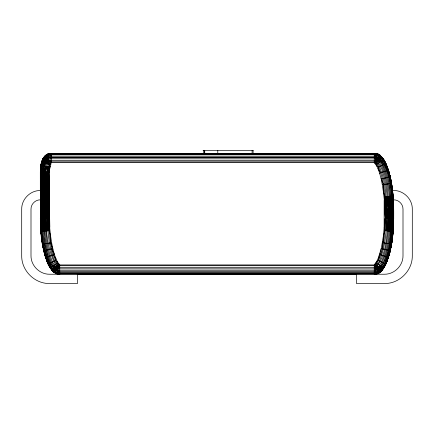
<?xml version="1.0" encoding="UTF-8"?>
<svg xmlns="http://www.w3.org/2000/svg" width="434" height="434" viewBox="0 0 434 434"><rect width="100%" height="100%" fill="white"/><g stroke="black" fill="none" stroke-linecap="round" stroke-linejoin="round"><path stroke-width="0.65" d="M59.74 274.19C56.263 274.326 53.16 272.08 51.272 269.297C34.232 240.615 42.885 202.96 40.34 171.935C40.281 164.752 42.364 153.479 51.505 153.332L374.26 153.376M40.536 199.564L40.834 231.322L48.961 230.676L49.839 227.112L48.727 171.935C50.821 165.983 52.123 159.739 51.505 153.332C43.932 153.256 40.899 161.801 40.622 168.088C40.997 162.191 43.433 154.065 50.469 153.446L49.46 153.793M40.536 190.803L40.541 171.935L40.579 223.825M43.557 158.236L47.675 160.477L376.186 160.509C386.406 177.821 386.906 198.864 385.511 218.432C384.508 234.251 384.801 252.371 374.981 265.716L59.74 265.727C55.715 263.753 55.194 258.409 53.344 254.801C45.337 227.958 49.671 199.439 48.727 171.935C48.814 197.72 47.333 223.852 52.932 249.219C54.521 254.666 55.85 260.59 59.74 264.935L59.74 274.234C57.673 274 53.447 273.729 54.505 270.604C50.61 266.964 48.917 261.669 47.035 256.841C38.946 229.336 41.838 200.172 41.29 171.935C43.422 203.275 35.485 238.261 50.355 267.61C51.456 268 52.536 272.774 53.957 271.201L59.74 264.935L374.26 264.935C377.282 269.514 386.07 272.97 374.26 274.19L378.692 273.111L381.41 270.876L384.269 266.986L385.772 264.067L387.231 260.644L386.765 260.465C394.522 229.515 396.567 193.955 385.604 163.553C383.472 159.115 379.896 152.92 374.26 153.446M385.463 216.441C384.871 203.687 383.705 190.862 381.068 178.347C379.479 172.911 378.16 166.954 374.26 162.631L374.26 153.332C386.249 154.618 377.075 158.063 374.26 162.631L51.505 162.631L47.675 160.477L45.706 166.325L45.641 171.935C47.594 203.231 40.47 239.101 57.174 267.713L57.017 273.827L55.492 273.208L56.735 273.208M59.74 274.234L58.384 274.093L58.042 264.707L58.78 263.85L57.109 263.367L50.208 267.702L52.59 270.876L55.091 268.575L56.084 268.896C51.147 263.774 49.416 256.51 47.534 249.865C42.017 224.28 44.279 197.882 43.308 171.935L43.037 218.432L43.026 171.935C42.337 167.573 43.15 163.005 44.87 158.952L47.382 157.878L51.505 157.179L374.26 157.179M40.313 190.803L40.302 171.935L40.921 165.43L43.075 165.831L45.923 159.538L50.084 158.773L376.983 158.904C382.989 165.864 384.98 175.331 386.759 184.141C389.651 205.803 389.911 228.116 385.495 249.593C383.775 256.337 381.622 263.351 377.005 268.662C377.005 270.377 377.01 272.085 377.005 273.8C375.502 274.201 375.22 274.185 376.875 273.773M375.491 273.773L377.151 273.773L378.302 273.268L378.231 269.237C383.819 264.442 385.408 256.825 387.361 250.038C390.399 236.622 390.709 222.81 391.457 209.134L391.452 218.432C391.799 197.953 393.09 172.086 378.291 155.79L374.26 155.117M44.686 231.018L44.208 218.432L44.197 171.935L43.416 168.972L42.657 168.907L41.989 171.935L42.353 231.203L41.876 218.432L41.989 168.848L42.418 165.712L44.387 158.681C46.085 156.663 48.993 156.197 51.505 156.088L375.616 156.159L378.291 156.734L380.287 157.721L381.41 156.69L383.797 159.864L386.613 165.349L388.755 171.262L391.587 183.484L391.094 183.571M40.791 166.124C41.225 160.325 44.897 153.495 51.505 153.669L374.26 153.669C376.837 153.717 379.788 154.623 380.889 157.168C386.406 164.887 388.935 174.246 390.622 183.468C393.882 205.624 392.857 228.398 388.755 250.369C386.558 257.205 385.17 265.679 379.305 270.398C391.712 252.859 391.202 229.657 390.963 209.134C390.779 191.795 390.459 171.636 379.045 157.45L381.188 158.784L382.392 157.846L379.647 155.383M42.895 243.989L42.407 244.076C45.391 254.02 46.433 272.433 59.74 273.897L374.26 273.897L378.302 273.008L380.32 271.5L377.005 272.964L374.26 273.339L59.74 273.339C56.811 273.279 53.415 272.161 52.362 269.134C35.246 240.219 43.568 203.513 40.85 171.935C42.695 203.318 35.094 238.347 50.355 267.61M388.311 230.91L388.305 196.629L389.732 209.134L390.22 231.062M385.43 264.301L384.009 267.36L386.591 262.207L389.705 252.989L392.038 241.488L392.998 233.156L393.66 218.432L393.166 196.244L391.56 183.305L390.231 176.812L387.226 166.911L383.797 159.864L376.891 164.198L376.603 165.848L378.394 166.976C384.22 180.213 384.898 194.909 385.886 209.134L393.698 209.134C393.909 226.993 393.22 245.394 386.613 262.217C384.345 266.997 381.584 273.132 375.725 274.114L377.276 273.729L375.725 274.114M40.584 219.778L40.628 171.935C40.823 165.555 41.463 156.446 48.505 153.831M381.198 178.949L383.526 184.7L383.472 192.202L385.039 196.89L384.161 200.454L384.128 227.714L383.455 235.532L381.323 248.161L378.312 258.018L376.831 261.268L374.26 264.935L374.26 274.234C385.142 273.127 387.822 258.718 390.068 250.678L388.251 257.248L385.614 263.991L381.41 270.876L380.292 269.845L379.506 270.621L375.649 271.402L58.384 271.407L54.76 270.333L50.219 263.145L47.669 256.635L44.599 243.886L43.02 231.148L42.798 218.432L43.026 171.935L44.214 162.772L45.326 159.207L43.861 162.663L43.075 165.831L48.934 166.927L50.056 166.851L49.541 164.459L50.425 162.028L51.505 161.839L374.976 161.844L376.891 164.198L378.394 166.976L378.106 169.01L380.656 172.765L388.414 170.258L390.101 176.844M40.639 225.17L40.829 231.235L42.44 244.261L45.245 256.304L48.239 264.084L52.102 270.366C51.863 272.4 63.7 276.035 55.709 273.279L55.416 269.617C51.896 265.955 50.138 261.073 48.402 256.402C39.944 229.06 45.63 199.965 44.197 171.935L43.823 165.972L45.923 159.538M381.942 266.536L378.302 270.827L378.801 269.856L378.302 269.709L374.26 270.236L59.74 270.236C56.735 270.68 54.131 268.537 53.48 265.646L56.767 268.152C51.999 263.156 50.355 256.082 48.51 249.631C42.82 224.134 46.232 197.785 45.641 171.935L48.12 160.721L48.7 160.363L48.7 153.804L51.505 153.376C47.903 153.321 44.561 155.562 43.026 158.779L43.98 157.211L44.669 157.211M379.56 272.113C383.244 270.111 385.441 264.811 387.231 260.644L386.9 261.561L388.414 257.302L387.508 257.009C385.083 262.917 382.549 272.997 374.26 272.449L58.384 272.443L55.709 271.771L53.339 268.369L55.416 269.617L57.017 270.002L56.404 268.548L59.74 268.836L377.916 268.896L377.005 270.002C381.502 266.834 382.462 260.812 384.736 256.109C389.586 240.946 389.553 224.883 390.101 209.134C390.79 191.21 388.614 171.777 378.291 156.734L379.235 158.692L378.909 158.99L377.835 158.725L376.983 157.564L374.26 157.33L50.084 157.39M46.655 218.432L47.149 171.935L46.764 166.52M383.222 268.228L379.56 272.438L375.649 274.12L375.66 266.449L374.26 267.317L59.74 267.317L57.624 267.225L56.301 266.064M392.217 196.32L392.797 209.134L392.71 218.432L392.694 209.134L391.647 196.363L392.124 209.134L392.217 231.219M379.235 272.438L380.482 271.679L379.511 272.335C392.065 257.845 392.32 236.552 392.813 218.432M392.124 209.134L391.647 231.176L393.166 231.295C394.023 213.116 394.235 194.665 390.231 176.812L388.11 170.356L383.645 159.956M393.416 219.778L393.426 204.414L393.698 218.432L393.421 225.17M390.068 250.678L382.305 248.839L382.414 242.606M58.384 267.29L54.608 261.062L52.297 255.138L49.384 243.056L47.865 230.769L48.489 171.935L49.541 164.459L50.669 164.551L50.425 162.028L48.494 164.128L47.149 171.935L47.154 218.432L47.382 171.935L47.849 166.721M393.421 215.112L393.47 218.432L393.654 209.134L393.291 199.7M46.167 155.036C46.785 160.83 43.704 166.059 44.197 171.935L45.706 166.325L45.217 171.935L44.208 218.432L45.689 230.937L46.286 171.935L46.764 230.855L47.387 218.432L47.865 230.769M384.128 227.714L385.039 230.649L390.985 231.121L392.01 218.432L391.994 209.134L390.98 196.418L390.692 218.432L390.963 209.134M392.797 209.134L393.15 218.432C393.025 197.313 394.332 172.211 379.5 155.226C384.676 158.887 386.656 165.593 388.755 171.262L391.213 181.477L392.417 190.553M390.974 218.432L390.98 196.418M383.651 267.789L381.898 270.366L379.734 272.438C384.22 268.695 386.298 263.015 388.099 257.622L385.902 263.785C390.188 253.559 392.531 242.004 392.998 231.219L393.464 209.134L393.166 196.244L385.039 196.89L385.273 216.441M48.961 230.676L48.727 218.432L49.601 218.432L49.666 169.971L48.934 166.927L47.382 171.935L48.114 218.432L48.961 230.676L50.528 235.364L50.474 242.866L52.802 248.617M392.998 231.219L393.123 227.855M40.438 190.803L40.373 171.935L41.084 165.517M41.989 168.848L41.306 218.432L41.783 231.246M393.312 227.866L392.146 239.579M388.777 209.134C386.678 228.219 388.723 251.232 376.376 267.23L374.26 267.317L375.958 264.702L375.915 262.754L383.797 267.702L386.613 262.217M393.253 227.866L392.114 239.573M393.41 224.497L393.698 218.432L385.273 218.432L384.394 219.544L385.039 230.649L383.455 235.532L383.537 242.801L391.566 244.196L390.155 250.499C392.998 236.921 393.866 222.989 393.638 209.134M385.712 205.266L385.273 218.432L384.399 209.134L385.517 209.134L386.065 213.783M389.797 177.148L390.28 177.034C387.361 168.864 385.777 157.564 376.983 153.739C375.15 160.846 381.41 165.604 382.755 172.086C386.439 184.054 387.66 196.651 387.345 209.134C386.271 228.718 386.401 249.696 376.256 267.094L375.649 267.29M392.672 231.251L393.372 218.432L393.356 209.134M40.59 169.39L40.373 171.935L40.476 168.712L40.584 223.147M41.203 218.432L41.187 171.935C41.518 165.419 42.592 154.401 51.505 155.117M381.209 248.579L380.656 254.791L387.508 257.009L385.321 263.856L385.772 264.067M385.148 210.463L385.273 209.134M40.34 171.935L40.65 168.728L42.657 168.907M389.748 218.432L390.692 209.134L390.215 196.477M393.443 227.704L392.038 241.488L390.171 250.706M40.628 171.935L41.404 165.522L44.116 157.189L42.44 160.151L43.98 157.211M391.658 242.123L391.815 240.837M392.13 238.271L392.287 236.991M392.526 235.071L392.759 233.145M393.166 231.295L391.11 246.067M48.7 160.363L48.619 160.998L50.084 160.276L51.505 161.182L50.089 161.833L50.084 153.484L47.409 154.358L44.219 157.211M48.239 264.084L55.606 260.59L55.894 258.555L53.344 254.801M46.156 159.441L45.651 159.392L46.156 158.291L45.093 159.077L44.143 160.851L43.861 162.663L49.541 164.459M57.109 263.367L57.396 261.718L55.606 260.59M389.705 252.989L390.155 250.499L389.797 250.418M388.425 257.042L390.28 250.532L388.414 257.302L388.636 256.266L385.902 263.785L383.857 267.268M388.755 256.304L391.213 246.089L391.935 240.854L391.593 244.076L391.105 243.989M41.219 164.953L41.914 162.126M44.718 166.141L46.395 159.788L43.823 165.972M388.49 257.064L390.155 250.499M378.101 154.358L375.584 153.446L378.291 154.287L379.956 155.312L377.151 153.793L375.616 153.43L375.616 160.276L375.274 161.519L375.958 162.858L375.22 163.716L376.891 164.198M40.91 165.484L42.402 160.238L42.895 160.341L44.116 158.535L44.116 157.01L42.098 161.508L44.116 157.189M48.494 164.128L49.302 161.388L50.084 160.276M388.49 170.502L390.28 177.034C387.719 168.685 385.343 154.759 374.26 154.227L51.505 154.227L48.7 154.618L45.06 156.571L44.116 157.531L42.895 160.341L43.85 160.732L45.06 157.911L44.116 158.535M42.418 165.712L45.093 159.077L45.06 155.958M388.755 171.262L386.613 165.349L384.009 160.206L380.531 155.833L378.291 154.287L378.22 158.323L381.291 161.437M43.4 158.144L41.745 162.077L44.116 157.531M376.831 265.38L374.26 266.384L374.981 265.716L375.063 264.002L377.705 266.058L377.027 267.93L378.551 266.72L377.58 268.527L378.953 267.035L379.669 265.109M41.773 162.001L43.476 158.193L42.402 160.238M380.374 268.136L380.059 267.897L378.524 269.552L379.528 269.14L381.291 266.129L380.374 268.136L382.403 269.72L380.542 271.744L384.025 267.339L385.842 263.753M44.588 162.891L46.167 159.669L47.382 159.137L47.382 154.336L45.928 155.188M379.528 269.14L380.292 269.845L379.511 271.196L379.511 272.574L380.477 271.673M381.193 268.776L379.826 270.968M42.499 160.179L43.606 158.258M44.87 158.952L43.85 160.732L44.143 160.851M43.319 160.515L44.387 158.681M49.666 169.971L48.489 171.935L48.489 218.432L40.302 218.432L40.834 231.322M375.649 268.792L376.506 267.366M46.416 163.472L48.12 160.721M378.128 269.123L380.52 265.646L378.953 267.035L377.705 266.058L376.256 267.094M380.217 271.467L381.519 270.046L379.587 272.113L381.898 270.366L379.56 272.438L381.519 270.046L380.2 271.375M379.511 271.874L380.71 270.23M381.285 270.756L380.363 271.548L382.256 269.606L380.189 271.358L381.643 269.129L379.696 270.827M47.442 163.792L49.302 161.388M43.823 158.377L45.06 157.162M47.675 160.477L45.456 163.168L47.382 159.137L47.387 160.32L48.7 158.909M382.625 158.345L379.5 154.987L379.5 156.956L379.929 156.484M47.263 154.374L48.624 153.793L50.74 153.793M54.5 271.874L52.812 268.782L54.76 270.333M50.778 268.228C52.134 270.946 55.02 273.539 58.33 274.114L55.514 273.208L53.469 271.733L53.8 271.462L54.445 272.113M380.531 155.833L380.292 156.088L381.519 157.52L379.5 155.692L381.188 158.784L375.074 163.553L374.976 161.844L374.26 160.249L375.274 161.519L376.831 162.18M379.5 155.692L380.054 156.354L380.737 156.007L379.5 155.226M53.811 271.358L52.481 270.046L54.413 272.113L52.102 270.366L55.709 273.317L53.263 271.565L53.957 271.201C48.028 266.069 46.205 257.894 43.942 250.716L42.44 244.261L40.829 231.235L41.002 233.156L40.302 218.432M384.394 219.544L385.511 218.432L386.613 209.134L387.236 196.71L388.349 209.134L387.714 218.432L387.345 209.134M380.406 271.597L381.763 270.257M378.302 271.765L379.506 270.621L379.511 271.196L380.016 271.169L382.001 269.406L380.189 271.358M375.616 160.276L376.359 160.32L375.616 158.773L376.49 160.179L376.983 158.904L377.569 159.012L376.983 157.564L379.235 158.692L380.287 157.721M52.644 270.832L51.608 269.72L58.926 264.013L59.23 265.489M51.364 153.446L48.89 153.793L46.53 155.128M383.797 159.864L383.992 160.249M51.272 269.297L53.458 271.744L54.765 272.438M378.101 273.208L378.855 272.693M377.58 268.527L379.343 267.339L380.059 267.897L377.005 270.002M377.151 273.773L379.972 272.27L378.508 273.208L377.265 273.208M378.898 269.964L379.799 269.389M48.57 264.301C54.038 275.091 43.801 255.545 50.208 267.702M375.649 272.438L374.26 273.203L59.74 273.203L58.384 272.443M50.084 155.133L51.505 154.363L374.26 154.363L375.616 155.122M379.641 173.264L380.656 172.765M385.761 163.482L378.394 166.976M385.902 163.781L388.088 169.944M49.839 153.793L50.664 153.446M378.302 273.268L378.692 273.111M42.971 245.98L43.72 250.532L45.51 257.064L42.505 244.06M51.12 153.446L51.505 153.332L50.881 153.446M49.14 153.793L50.306 153.446M375.459 274.114L376.625 273.773M44.751 158.882L45.06 158.806M43.769 250.754L45.586 257.308L54.413 254.454L51.7 248.877L43.942 250.716M381.068 178.347L382.3 178.689L390.231 176.812M44.203 250.418L43.72 250.532L45.575 257.042L43.888 250.494M391.56 183.305L383.526 184.7L382.349 184.434M42.44 244.261L50.474 242.866L51.651 243.132M40.302 199.835C35.328 199.738 30.906 204.159 30.998 209.134L30.998 255.631C30.798 265.575 39.657 274.434 49.601 274.234L384.399 274.234C394.343 274.434 403.202 265.575 403.002 255.631L403.002 209.134C403.094 204.159 398.672 199.738 393.698 199.835M40.302 190.531C30.358 190.331 21.499 199.19 21.7 209.134L21.7 255.631C21.374 270.545 34.687 283.858 49.601 283.532L77.502 283.532L77.502 274.234M59.74 265.727L58.986 265.749L59.74 267.317L57.169 265.386L58.384 268.792L55.454 266.726M203.069 150.468L253.201 150.468M375.025 153.793L377.151 153.793L375.101 153.446L375.925 153.793M374.645 153.446L374.26 153.332L378.508 154.358L377.271 153.853M46.031 155.128L47.008 155.128M379.235 155.128L379.755 155.128L381.898 157.195L379.5 154.987M44.924 156.088L45.527 156.088M40.302 171.935L49.601 171.935M392.374 190.531C402.757 189.658 412.539 198.669 412.3 209.134L412.3 255.631C412.625 270.545 399.313 283.858 384.399 283.532L356.498 283.532L356.498 274.234M56.859 273.773L58.509 273.773M77.198 274.114L356.667 274.12M50.089 161.833L51.505 161.839M375.725 153.446L374.26 153.332L374.884 153.446M390.985 231.121L391.647 231.176M53.48 271.331L54.5 272.34L51.749 269.612L53.518 271.679M53.382 271.434L53.686 271.494M381.177 156.902L382.251 157.954L380.618 156.131L380.396 156.365L381.996 158.155L380.054 156.354M376.983 157.564L378.529 157.998L378.291 156.734M375.67 153.446L377.141 153.793M56.724 273.718L58.216 274.104M57.125 273.773L58.416 274.114M51.7 248.877L52.932 249.219M57.375 273.773L58.541 274.114M375.459 153.446L376.625 153.793M43.53 162.555L41.935 162.056M375.296 153.446L376.305 153.793M42.863 160.423L42.467 160.26M54.114 271.033L55.709 271.771L52.362 269.134L54.114 271.033L53.111 270.398M54.201 269.395L55.21 269.845L53.941 267.903M379.799 158.171L378.795 157.716L380.661 159.197L378.291 155.79L380.889 157.168M54.765 268.874L55.709 269.302L55.709 270.832L53.713 269.845M385.321 263.856L378.399 260.579L376.831 261.268L376.891 263.367M378.356 154.358L380.477 155.887M379.669 162.452L377.835 158.725L379.707 159.94C387.942 174.918 389.271 192.376 390.101 209.134M377.217 159.387L380.52 161.915L377.835 158.725M376.186 160.509L377.699 161.502M54.369 272.167L53.566 271.624L54.44 272.438M55.145 272.693L55.899 273.208M381.323 248.161L382.305 248.839M56.084 268.896L52.709 266.129M380.52 156.235L381.28 156.804M54.5 271.201L53.29 270.23M376.983 159.636L378.546 160.84M378.953 267.035L379.343 267.339M380.51 157.515L381.638 158.432L379.848 156.576M53.295 271.538L54.5 272.617M54.657 267.344L56.268 268.695L57.017 270.002M380.705 156.028L381.958 157.417M53.604 271.201L52.004 269.411L52.823 270.664M382.571 241.798L383.537 242.801M53.8 271.462L52.481 270.046L53.648 271.538M380.217 156.099L381.519 157.52M379.815 253.76L380.656 254.791L379.576 254.443L378.399 260.579L378.312 258.018M51.38 269.221L49.991 267.36L47.387 262.217L45.245 256.304M56.268 268.695L55.047 267.04L54.331 265.114M375.323 263.704L375.958 264.702M379.799 156.625L380.417 157.661M50.143 267.268L48.158 263.753L45.912 257.622M383.374 160.124L385.311 163.694L387.942 170.41L389.748 176.926M50.626 267.442L48.689 263.872L46.058 257.156L44.252 250.64M385.43 163.265L384.009 160.206L385.842 163.813M379.522 158.421L380.059 159.663M45.51 257.064L48.098 263.785M385.473 163.618L387.942 170.41M388.425 170.524L391.587 183.484M390.112 177.072L391.414 183.517M42.407 244.076L42.787 246.089M41.42 168.799L41.87 171.935L41.876 218.432M391.213 181.477L392.998 194.41L393.698 209.134M40.97 168.755L41.187 171.935M40.688 225.165L41.002 231.219L40.829 225.165M386.141 230.736L385.148 199.673M393.15 199.711L393.269 202.401M393.426 205.765L393.665 218.432M389.314 230.991L388.783 218.432L389.732 209.134L389.309 196.548M386.141 196.797L386.618 218.432L386.846 209.134L387.242 230.823M43.785 231.089L43.308 218.432L43.02 231.148L42.006 218.432L42.548 171.935L42.798 218.432M392.667 196.282L393.15 218.432M40.85 171.935L40.861 218.432L41.333 231.284M40.78 225.165L41.002 231.219M393.052 199.711L393.101 202.401M393.139 209.134L392.992 196.26L393.47 218.432M40.861 218.432L41.008 231.306L40.47 199.564M45.217 171.935L45.223 218.432M40.324 199.564L40.335 218.432M253.093 150.468L253.093 153.359M252.1 150.468L252.1 153.359M217.787 150.468L217.787 153.359M204.734 150.468L204.734 153.359M204.604 150.468L204.604 153.359M204.333 150.468L204.333 153.359M203.725 150.468L203.725 153.359M393.35 202.396L393.231 199.7L393.361 202.396"/></g></svg>
